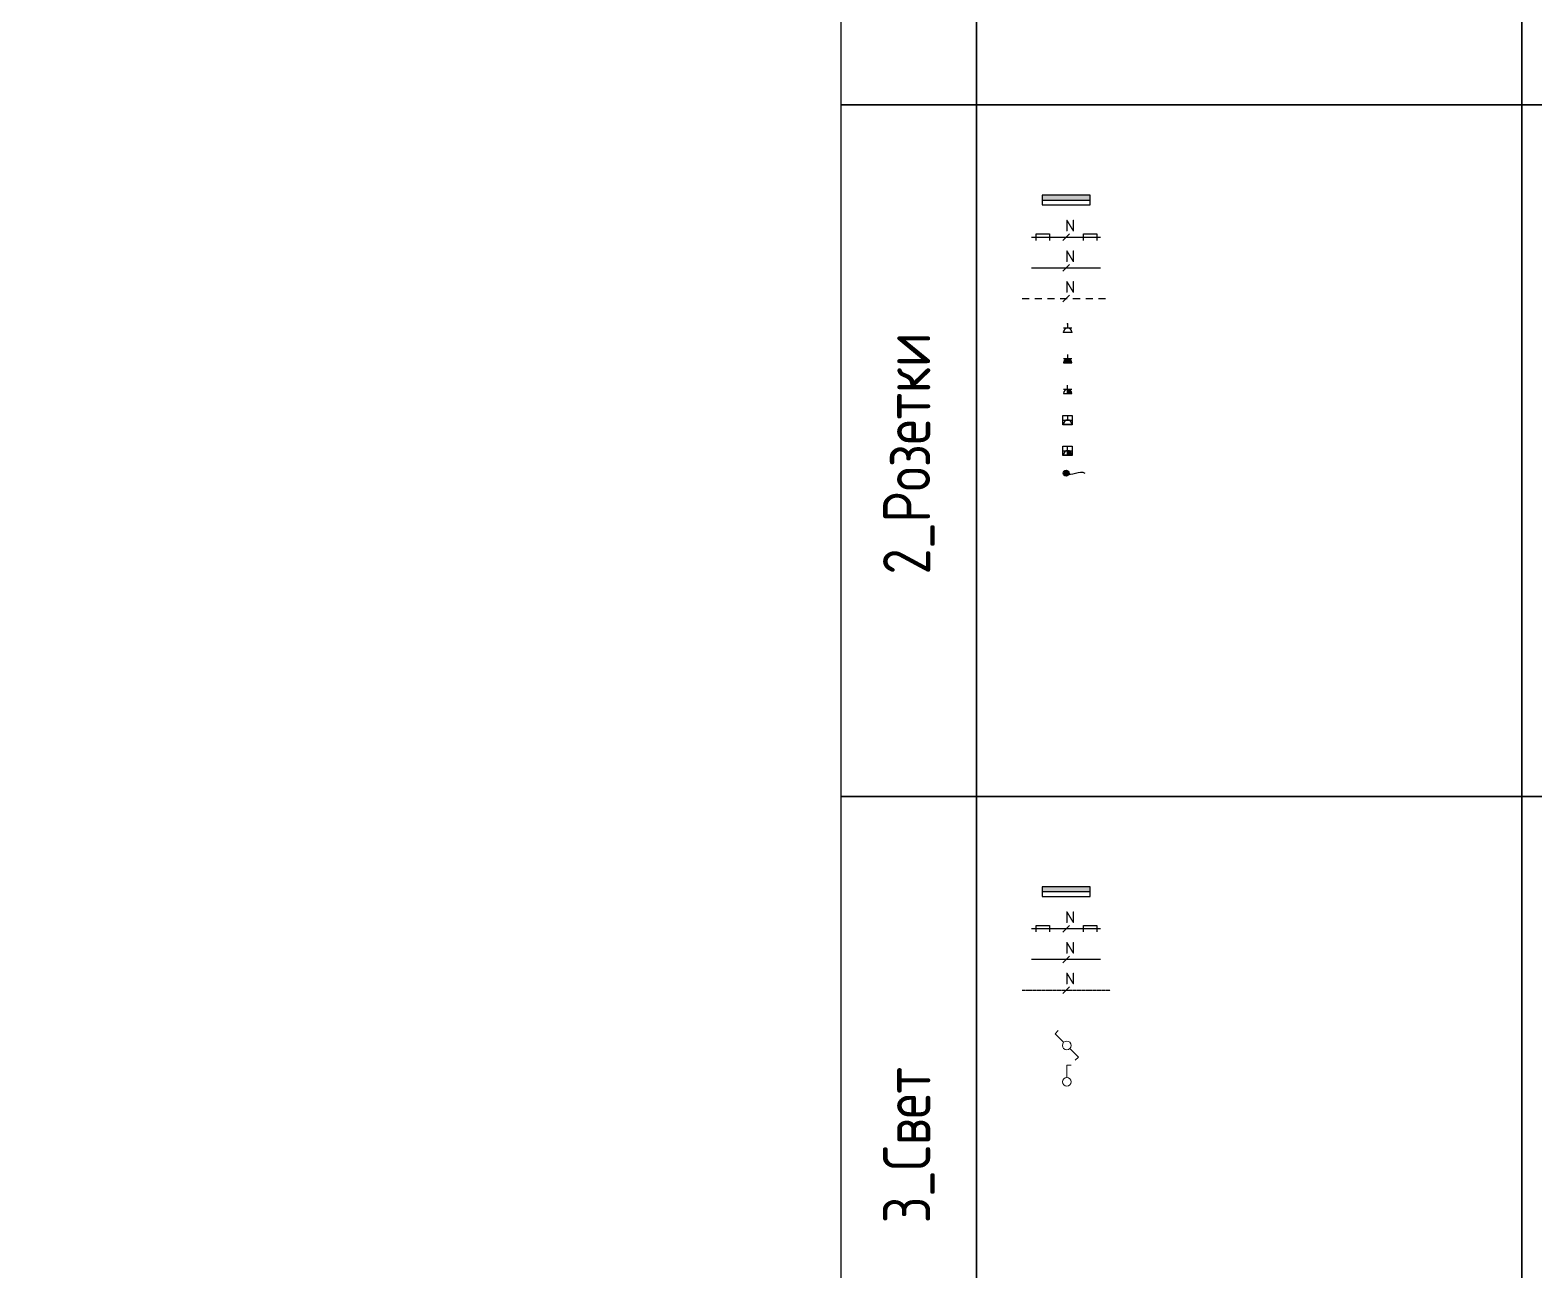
# Model space of a CAD drawing. Header units: millimetres. Extents: x -298345 to 861279, y -149517 to 72226.
# Drawn here: x -232264 to -200390, y 16302 to 42573 of the extents above; entities that cross this region are included whole.
import ezdxf
from ezdxf import colors
from ezdxf.entities.mleader import LeaderData, LeaderLine
from ezdxf.math import Vec2, Vec3

# ---------------------------------------------------------------- set-up
doc = ezdxf.new("R2010")
doc.units = ezdxf.units.MM
doc.set_wipeout_variables(frame=1)
doc.linetypes.add('JIS_02_0.7', pattern=[1.35, 0.75, -0.6])
doc.layers.get('0').update_dxf_attribs({"plot": 0})
for name, color, linetype in [('0_UNC_0 Лоток', 1, 'Continuous'), ('0_UNC_0 Щит', 1, 'Continuous'), ('0_UNC_12 ДСУП. Трассы', 104, 'Continuous'), ('0_UNC_2 Розетки. Трассы', 1, 'Continuous'), ('0_UNC_3 Свет. Выключатели 230', 1, 'Continuous'), ('0_UNC_3 Свет. Трассы', 1, 'Continuous'), ('0_UNC_9 ВК. Оборудование', 5, 'Continuous')]:
    doc.layers.add(name, color=color, linetype=linetype)
doc.layers.add('0_UNC_2 Розетки. Оборудование', color=7, linetype='Continuous', true_color=0x991b1e)
doc.layers.add('0_UNC_3 Свет. Оборудование', color=7, linetype='Continuous', true_color=0x991b1e)
doc.styles.add('Unecom', font='GOST2304A_0.ttf', dxfattribs={"height": 2.5})
doc.styles.add('СГЕНЕРИР_СТИЛЬ_1', font='')
doc.styles.get('СГЕНЕРИР_СТИЛЬ_1').set_extended_font_data('Arial Кириллический')

# ---------------------------------------------------------------- blocks, each defined once
blk = doc.blocks.new('*U58')
at = {"color": 0, "linetype": 'ByBlock', "lineweight": -2}
for points in [[(-1.74, 1.74), (1.74, 1.74)], [(-1.74, 0), (1.74, 0)]]:
    blk.add_lwpolyline(points, dxfattribs=at)
at = {"color": 0, "ltscale": 0.4}
blk.add_lwpolyline([(0, 3.47), (0, 1.74)], dxfattribs=at)
at = {"color": 0, "linetype": 'ByBlock', "lineweight": -2}
blk.add_arc((0, 0), 1.74, 0, 180, dxfattribs=at)
for p in [(-1.74, 0), (0, 3.47), (1.74, 0)]:
    blk.add_point(p, dxfattribs=at)
at = {"color": 18, "true_color": 0x000000, "style": 'Unecom'}
for tag, p in [('ГРУППА', (-11.54, 7.18)), ('НАЗНАЧЕНИЕ', (-11.54, 4.23))]:
    blk.add_attdef(tag, p, '', height=2.5, dxfattribs=at)
at = {"layer": 'Defpoints', "style": 'Unecom'}
for tag, p in [('АТРИБУТ', (-12.97, -0.68)), ('МОДЕЛЬ', (-12.97, 2.27))]:
    blk.add_attdef(tag, p, '', height=2.5, dxfattribs=at)
blk = doc.blocks.new('*U59')
at = {"ltscale": 0.4}
h = blk.add_hatch(color=0, dxfattribs=at)
h.dxf.hatch_style = 1
h.paths.add_polyline_path([(0, 1.74, 0.414214), (-1.74, 0), (0, 0)])
h = blk.add_hatch(color=0, dxfattribs=at)
h.dxf.hatch_style = 1
h.paths.add_polyline_path([(0, 1.74), (0, 0), (1.74, 0, 0.414214)])
at = {"color": 0, "linetype": 'ByBlock', "lineweight": -2}
for points in [[(-1.74, 1.74), (1.74, 1.74)], [(-1.74, 0), (1.74, 0)]]:
    blk.add_lwpolyline(points, dxfattribs=at)
at = {"color": 0, "ltscale": 0.4}
blk.add_lwpolyline([(0, 3.47), (0, 1.74)], dxfattribs=at)
at = {"color": 0, "linetype": 'ByBlock', "lineweight": -2}
blk.add_arc((0, 0), 1.74, 0, 180, dxfattribs=at)
at = {"color": 18, "true_color": 0x000000, "style": 'Unecom'}
for tag, p in [('ГРУППА', (-11.54, 7.18)), ('НАЗНАЧЕНИЕ', (-11.54, 4.23))]:
    blk.add_attdef(tag, p, '', height=2.5, dxfattribs=at)
at = {"layer": 'Defpoints', "style": 'Unecom'}
for tag, p in [('АТРИБУТ', (-12.97, -0.68)), ('МОДЕЛЬ', (-12.97, 2.27))]:
    blk.add_attdef(tag, p, '', height=2.5, dxfattribs=at)
blk = doc.blocks.new('*U61')
at = {"ltscale": 0.4}
h = blk.add_hatch(color=0, dxfattribs=at)
h.dxf.hatch_style = 1
h.paths.add_polyline_path([(0, 1.74), (0, 0), (1.74, 0, 0.414214)])
at = {"color": 0, "linetype": 'ByBlock', "lineweight": -2}
for points in [[(-1.74, 1.74), (1.74, 1.74)], [(-1.74, 0), (1.74, 0)]]:
    blk.add_lwpolyline(points, dxfattribs=at)
at = {"color": 0, "ltscale": 0.4}
blk.add_lwpolyline([(0, 0), (0, 3.47)], dxfattribs=at)
at = {"color": 0, "linetype": 'ByBlock', "lineweight": -2}
blk.add_arc((0, 0), 1.74, 0, 180, dxfattribs=at)
at = {"color": 18, "true_color": 0x000000, "style": 'Unecom'}
for tag, p in [('ГРУППА', (-11.54, 7.18)), ('НАЗНАЧЕНИЕ', (-11.54, 4.23))]:
    blk.add_attdef(tag, p, '', height=2.5, dxfattribs=at)
at = {"layer": 'Defpoints', "style": 'Unecom'}
for tag, p in [('АТРИБУТ', (-12.97, -0.68)), ('МОДЕЛЬ', (-12.97, 2.27))]:
    blk.add_attdef(tag, p, '', height=2.5, dxfattribs=at)
blk = doc.blocks.new('*U10')
h = blk.add_hatch()
h.set_pattern_fill('ANGLE', color=0)
h.set_pattern_definition([(0, (-2.5674, 3.856), (0, 6.985), [5.08, -1.905]), (90, (-2.5674, 3.856), (-6.985, 4e-16), [5.08, -1.905])])
h.paths.add_polyline_path([(1.25, -1.25, 1), (-1.25, -1.25, 1)])
at = {"linetype": 'ByBlock'}
h = blk.add_hatch(color=0, dxfattribs=at)
h.dxf.hatch_style = 1
h.paths.add_polyline_path([(0, 0, 1), (0, -2.5, 1)])
at = {"color": 0, "linetype": 'ByBlock'}
blk.add_circle((0, -1.25), 1.25, dxfattribs=at)
at = {"color": 0, "linetype": 'ByBlock', "start_tangent": (7.660218, -6.306333), "end_tangent": (10.001371, -7.711266)}
blk.add_spline([(0, -1.25), (8, -1.23)], degree=3, dxfattribs=at)
blk = doc.blocks.new('*U60')
at = {"color": 0, "ltscale": 0.4}
blk.add_lwpolyline([(1.98, -0.24), (-1.98, -0.24), (-1.98, 3.71), (1.98, 3.71)], close=True, dxfattribs=at)
at = {"color": 0, "linetype": 'ByBlock', "lineweight": -2}
for points in [[(-1.74, 1.74), (1.74, 1.74)], [(-1.74, 0), (1.74, 0)]]:
    blk.add_lwpolyline(points, dxfattribs=at)
at = {"color": 0, "ltscale": 0.4}
blk.add_lwpolyline([(0, 3.47), (0, 1.74)], dxfattribs=at)
at = {"color": 0, "linetype": 'ByBlock', "lineweight": -2}
blk.add_arc((0, 0), 1.74, 0, 180, dxfattribs=at)
at = {"color": 18, "true_color": 0x000000, "style": 'Unecom'}
for tag, p in [('ГРУППА', (-11.54, 7.18)), ('НАЗНАЧЕНИЕ', (-11.54, 4.23))]:
    blk.add_attdef(tag, p, '', height=2.5, dxfattribs=at)
at = {"layer": 'Defpoints', "style": 'Unecom'}
for tag, p in [('АТРИБУТ', (-12.97, -0.68)), ('МОДЕЛЬ', (-12.97, 2.27))]:
    blk.add_attdef(tag, p, '', height=2.5, dxfattribs=at)
blk = doc.blocks.new('*U62')
at = {"ltscale": 0.4}
h = blk.add_hatch(color=0, dxfattribs=at)
h.dxf.hatch_style = 1
h.paths.add_polyline_path([(0, 1.74), (0, 0), (1.74, 0, 0.414214)])
at = {"color": 0, "ltscale": 0.4}
blk.add_lwpolyline([(1.98, -0.24), (-1.98, -0.24), (-1.98, 3.71), (1.98, 3.71)], close=True, dxfattribs=at)
at = {"color": 0, "linetype": 'ByBlock', "lineweight": -2}
for points in [[(-1.74, 1.74), (1.74, 1.74)], [(-1.74, 0), (1.74, 0)]]:
    blk.add_lwpolyline(points, dxfattribs=at)
at = {"color": 0, "ltscale": 0.4}
blk.add_lwpolyline([(0, 0), (0, 3.47)], dxfattribs=at)
at = {"color": 0, "linetype": 'ByBlock', "lineweight": -2}
blk.add_arc((0, 0), 1.74, 0, 180, dxfattribs=at)
at = {"color": 18, "true_color": 0x000000, "style": 'Unecom'}
for tag, p in [('ГРУППА', (-11.54, 7.18)), ('НАЗНАЧЕНИЕ', (-11.54, 4.23))]:
    blk.add_attdef(tag, p, '', height=2.5, dxfattribs=at)
at = {"layer": 'Defpoints', "style": 'Unecom'}
for tag, p in [('АТРИБУТ', (-12.97, -0.68)), ('МОДЕЛЬ', (-12.97, 2.27))]:
    blk.add_attdef(tag, p, '', height=2.5, dxfattribs=at)
blk = doc.blocks.new('*U118')
at = {"color": 0, "lineweight": 13}
for points in [[(0, 1.73), (0, 4.18), (0.87, 4.18)], [(0, 0), (0, -2.44), (-0.87, -2.44)]]:
    blk.add_lwpolyline(points, dxfattribs=at)
blk.add_circle((0, 0.87), 0.867, dxfattribs=at)
blk.add_circle((0, 0.87), 0.867, dxfattribs=at)
blk.add_circle((0, 0.87), 0.867, dxfattribs=at)
blk.add_circle((0, 0.87), 0.867, dxfattribs=at)
blk.add_circle((0, 0.87), 0.867, dxfattribs=at)
at = {"color": 0, "style": 'Unecom', "flags": 9}
for tag in ['ГРУППА', 'НАИМЕНОВАНИЕ']:
    blk.add_attdef(tag, (0, 0), '', height=2.5, dxfattribs=at)
blk = doc.blocks.new('*U115')
at = {"color": 0}
blk.add_wipeout([(-0.87, 0.86), (-0.86, 0.94), (-0.85, 1.04), (-0.81, 1.19), (-0.75, 1.3), (-0.65, 1.44), (-0.5, 1.57), (-0.34, 1.66), (-0.16, 1.72), (0.01, 1.73), (0.2, 1.71), (0.39, 1.64), (0.52, 1.56), (0.64, 1.45), (0.76, 1.3), (0.81, 1.17), (0.85, 1.02), (0.86, 0.87), (0.86, 0.75), (0.83, 0.63), (0.79, 0.5), (0.71, 0.36), (0.63, 0.27), (0.52, 0.18), (0.38, 0.09), (0.2, 0.03), (0, 0), (-0.13, 0.01), (-0.3, 0.05), (-0.47, 0.14), (-0.59, 0.23), (-0.72, 0.39), (-0.8, 0.54), (-0.86, 0.72)], dxfattribs=at)
blk.add_wipeout([(-0.87, 0.87), (-0.86, 0.96), (-0.84, 1.07), (-0.81, 1.19), (-0.75, 1.3), (-0.69, 1.4), (-0.61, 1.49), (-0.5, 1.57), (-0.41, 1.63), (-0.27, 1.69), (-0.16, 1.72), (-0.04, 1.73), (0.05, 1.73), (0.2, 1.71), (0.34, 1.66), (0.44, 1.62), (0.55, 1.53), (0.64, 1.45), (0.73, 1.34), (0.79, 1.23), (0.84, 1.09), (0.86, 0.95), (0.86, 0.79), (0.83, 0.63), (0.77, 0.48), (0.71, 0.36), (0.63, 0.27), (0.52, 0.18), (0.41, 0.1), (0.28, 0.05), (0.12, 0.01), (-0.06, 0), (-0.19, 0.02), (-0.35, 0.07), (-0.47, 0.14), (-0.59, 0.23), (-0.68, 0.33), (-0.76, 0.45), (-0.83, 0.62), (-0.86, 0.76)], dxfattribs=at)
at = {"color": 0, "lineweight": 13}
blk.add_lwpolyline([(0, 1.73), (0, 4.18), (0.87, 4.18)], dxfattribs=at)
blk.add_circle((0, 0.87), 0.867, dxfattribs=at)
blk.add_circle((0, 0.87), 0.867, dxfattribs=at)
blk.add_circle((0, 0.87), 0.867, dxfattribs=at)
blk.add_circle((0, 0.87), 0.867, dxfattribs=at)
blk.add_circle((0, 0.87), 0.867, dxfattribs=at)
blk.add_circle((0, 0.87), 0.867, dxfattribs=at)
at = {"color": 0, "style": 'Unecom', "flags": 9}
for tag in ['ГРУППА', 'НАИМЕНОВАНИЕ']:
    blk.add_attdef(tag, (0, 0), '', height=2.5, dxfattribs=at)
blk = doc.blocks.new('_None')

msp = doc.modelspace()

# ---------------------------------------------------------------- hatches: boundary and pattern name
at = {"layer": '0_UNC_0 Щит'}
h = msp.add_hatch(color=1, dxfattribs=at)
h.dxf.hatch_style = 1
h.paths.add_polyline_path([(-209799, 38972), (-209799, 39073), (-210813, 39073), (-210813, 38972)])
h = msp.add_hatch(color=1, dxfattribs=at)
h.dxf.hatch_style = 1
h.paths.add_polyline_path([(-209799, 24317), (-209799, 24419), (-210813, 24419), (-210813, 24317)])

# ---------------------------------------------------------------- linework, layer by layer
at = {"ltscale": 10}
for points in [[(-212203, 40988), (-215071, 40988), (-215071, 55642), (-212203, 55642)], [(-212203, 55642), (-200647, 55642), (-200647, 40988), (-212203, 40988)], [(-200647, 55642), (-186103, 55642), (-186103, 40988), (-200647, 40988)], [(-212203, 26334), (-215071, 26334), (-215071, 40988), (-212203, 40988)], [(-212203, 40988), (-200647, 40988), (-200647, 26334), (-212203, 26334)], [(-200647, 40988), (-186103, 40988), (-186103, 26334), (-200647, 26334)], [(-212203, 11679), (-215071, 11679), (-215071, 26334), (-212203, 26334)], [(-212203, 26334), (-200647, 26334), (-200647, 11679), (-212203, 11679)], [(-200647, 26334), (-186103, 26334), (-186103, 11679), (-200647, 11679)]]:
    msp.add_lwpolyline(points, close=True, dxfattribs=at)
at = {"layer": '0_UNC_0 Лоток', "color": 1}
for points in [[(-210937, 38117), (-210937, 38257), (-210657, 38257), (-210657, 38117)], [(-210376, 38116), (-210235, 38258)], [(-209937, 38117), (-209937, 38257), (-209657, 38257), (-209657, 38117)], [(-211037, 38187), (-209574, 38187)], [(-210937, 23463), (-210937, 23603), (-210657, 23603), (-210657, 23463)], [(-210376, 23462), (-210235, 23603)], [(-209937, 23463), (-209937, 23603), (-209657, 23603), (-209657, 23463)], [(-211037, 23533), (-209574, 23533)]]:
    msp.add_lwpolyline(points, dxfattribs=at)
at = {"layer": '0_UNC_0 Щит', "color": 1}
for points in [[(-210813, 39073), (-210813, 38870), (-209799, 38870), (-209799, 39073), (-210813, 39073)], [(-210813, 38972), (-209799, 38972)], [(-210813, 24419), (-210813, 24216), (-209799, 24216), (-209799, 24419), (-210813, 24419)], [(-210813, 24317), (-209799, 24317)]]:
    msp.add_lwpolyline(points, dxfattribs=at)
at = {"layer": '0_UNC_2 Розетки. Трассы', "color": 1}
for points in [[(-211037, 37537), (-209574, 37537)], [(-210376, 37466), (-210235, 37608)], [(-210376, 36816), (-210235, 36958)]]:
    msp.add_lwpolyline(points, dxfattribs=at)
at = {"layer": '0_UNC_2 Розетки. Трассы', "color": 1, "linetype": 'JIS_02_0.7', "ltscale": 200}
msp.add_lwpolyline([(-211240, 36887), (-209372, 36887)], dxfattribs=at)
at = {"layer": '0_UNC_3 Свет. Трассы'}
for points in [[(-210376, 22812), (-210235, 22953)], [(-211037, 22883), (-209574, 22883)], [(-210376, 22162), (-210235, 22303)]]:
    msp.add_lwpolyline(points, dxfattribs=at)
at = {"layer": '0_UNC_3 Свет. Трассы', "linetype": 'JIS_02_0.7', "ltscale": 2}
msp.add_lwpolyline([(-211240, 22233), (-209372, 22233)], dxfattribs=at)

# ---------------------------------------------------------------- block references
at = {"layer": '0_UNC_2 Розетки. Оборудование', "xscale": 50, "yscale": 50, "zscale": 50}
for name, p in [('*U58', (-210274, 36174)), ('*U59', (-210274, 35524)), ('*U61', (-210274, 34874)), ('*U60', (-210274, 34224)), ('*U62', (-210274, 33574))]:
    msp.add_blockref(name, p, dxfattribs=at)
at = {"layer": '0_UNC_2 Розетки. Оборудование', "linetype": 'ByBlock', "xscale": 50, "yscale": 50, "zscale": 50}
msp.add_blockref('*U10', (-210306, 33247), dxfattribs=at)
at = {"layer": '0_UNC_3 Свет. Выключатели 230', "color": 244, "true_color": 0x991b1e, "xscale": 105.6317492348601, "yscale": 105.6317492348601, "zscale": 105.6317492348601, "rotation": 45}
msp.add_blockref('*U118', (-210228, 20995), dxfattribs=at)

# ---------------------------------------------------------------- texts
at = {"char_height": 1000, "width": 14774.65, "attachment_point": 5, "rotation": 90, "style": 'Unecom'}
for s, insert in [('{\\fGOST 2.304 type A|b0|i0|c204|p34;2_Розетки}', (-213637, 33600)), ('{\\fGOST 2.304 type A|b0|i0|c204|p34;3_Свет}', (-213637, 18946))]:
    msp.add_mtext(s, dxfattribs=dict(at, insert=insert))
at = {"layer": '0_UNC_0 Лоток', "color": 1, "char_height": 250, "width": 1354, "attachment_point": 5, "style": 'СГЕНЕРИР_СТИЛЬ_1'}
for insert in [(-209651, 38429), (-209651, 23775)]:
    msp.add_mtext('\\pxql;{\\fISOCPEUR|b0|i0|c204|p34;N}', dxfattribs=dict(at, insert=insert))
at = {"layer": '0_UNC_2 Розетки. Трассы', "char_height": 250, "width": 1354, "attachment_point": 5, "style": 'СГЕНЕРИР_СТИЛЬ_1'}
for insert in [(-209651, 37779), (-209651, 37129)]:
    msp.add_mtext('\\pxql;{\\fISOCPEUR|b0|i0|c204|p34;N}', dxfattribs=dict(at, insert=insert))
at = {"layer": '0_UNC_3 Свет. Трассы', "char_height": 250, "width": 1354, "attachment_point": 5, "style": 'СГЕНЕРИР_СТИЛЬ_1'}
for insert in [(-209651, 23125), (-209651, 22475)]:
    msp.add_mtext('\\pxql;{\\fISOCPEUR|b0|i0|c204|p34;N}', dxfattribs=dict(at, insert=insert))

# ---------------------------------------------------------------- leaders
at = {"layer": '0_UNC_12 ДСУП. Трассы', "ltscale": 2}
ml = msp.add_multileader_mtext('Standard', dxfattribs=at)
ml.set_content('Спуск кабельных линий на первый этаж', color=7, style='Unecom')
ml.set_leader_properties(color=7, linetype='ByLayer', lineweight=13)
ml.set_arrow_properties(name='NONE')
ml.build(insert=Vec2(0, 0))
ml.multileader.update_dxf_attribs({"text_left_attachment_type": 6, "text_right_attachment_type": 6, "text_bottom_attachment_type": 10, "dogleg_length": 0, "arrow_head_size": 0, "scale": 150})
ctx = ml.context
ctx.base_point, ctx.scale, ctx.char_height, ctx.arrow_head_size, ctx.landing_gap_size, ctx.plane_origin = Vec3(301607, 25242), 150, 375, 0, 3, Vec3(312853, 25666)
ctx.left_attachment, ctx.right_attachment, ctx.top_attachment, ctx.text_align_type = 6, 6, 10, 2
notes = []
notes.append((ctx, [(0, (1, 1, 0), (304773, 25242), (-1, 0), 0, [(0, [(311192, 21672)], 0, [])])]))
ctx.mtext.insert, ctx.mtext.width, ctx.mtext.alignment, ctx.mtext.flow_direction = Vec3(304770, 25692), 3570.51, 3, 5
at = {"layer": '0_UNC_3 Свет. Оборудование', "color": 7, "ltscale": 200}
ml = msp.add_multileader_mtext('Standard', dxfattribs=at)
ml.set_content('L.1.004С.1\\Ph=1075\\Pрасположение блока питания для подсветки определить по месту, управление осуществляется коммутацией цепи 230v', color=7, style='Unecom')
ml.set_leader_properties(color=7, linetype='ByLayer', lineweight=13)
ml.set_arrow_properties(name='NONE')
ml.build(insert=Vec2(0, 0))
ml.multileader.update_dxf_attribs({"text_left_attachment_type": 6, "text_right_attachment_type": 6, "text_bottom_attachment_type": 10, "dogleg_length": 0.08, "arrow_head_size": 100, "scale": 100})
ctx = ml.context
ctx.base_point, ctx.scale, ctx.char_height, ctx.arrow_head_size, ctx.landing_gap_size, ctx.plane_origin = Vec3(184428, 41712), 100, 250, 100, 0, Vec3(-96742, 6926)
ctx.left_attachment, ctx.right_attachment, ctx.top_attachment, ctx.text_align_type = 6, 6, 10, 2
notes.append((ctx, [(1, (1, 1, 0), (188717, 41712), (-1, 0), 8, [(0, [(192961, 40497)], 0, [])])]))
ctx.mtext.insert, ctx.mtext.width, ctx.mtext.alignment, ctx.mtext.flow_direction = Vec3(188709, 42033), 4870.54, 3, 5
at = {"layer": '0_UNC_9 ВК. Оборудование', "ltscale": 2}
ml = msp.add_multileader_mtext('Standard', dxfattribs=at)
ml.set_content('НВК.0.015Т.3{\\fGOST Common|b0|i0|c204|p34;\\C256;\\P}дренажные насосы приямка', color=7, style='Unecom')
ml.set_leader_properties(color=7, linetype='ByLayer', lineweight=13)
ml.set_arrow_properties(name='NONE')
ml.build(insert=Vec2(0, 0))
ml.multileader.update_dxf_attribs({"text_left_attachment_type": 6, "text_right_attachment_type": 6, "text_bottom_attachment_type": 10, "dogleg_length": 0, "arrow_head_size": 0, "scale": 100})
ctx = ml.context
ctx.base_point, ctx.scale, ctx.char_height, ctx.arrow_head_size, ctx.plane_origin = Vec3(20520, 40209), 100, 250, 0, Vec3(23005, 42465)
ctx.left_attachment, ctx.right_attachment, ctx.top_attachment, ctx.text_align_type = 6, 6, 10, 2
notes.append((ctx, [(0, (1, 1, 0), (22849, 40209), (-1, 0), 0, [(1, [(23382, 37267)], 0, [])])]))
ctx.mtext.insert, ctx.mtext.width, ctx.mtext.alignment, ctx.mtext.flow_direction = Vec3(22847, 40531), 2380.34, 3, 5
ml = msp.add_multileader_mtext('Standard', dxfattribs=at)
ml.set_content('НВК.0.015Т.2\\PСкважина с насосом', color=7, style='Unecom')
ml.set_leader_properties(color=7, linetype='ByLayer', lineweight=13)
ml.set_arrow_properties(name='NONE')
ml.build(insert=Vec2(0, 0))
ml.multileader.update_dxf_attribs({"text_left_attachment_type": 6, "text_right_attachment_type": 6, "text_bottom_attachment_type": 10, "dogleg_length": 0, "arrow_head_size": 0, "scale": 100})
ctx = ml.context
ctx.base_point, ctx.scale, ctx.char_height, ctx.arrow_head_size, ctx.plane_origin = Vec3(15083, 36705), 100, 250, 0, Vec3(18213, 38366)
ctx.left_attachment, ctx.right_attachment, ctx.top_attachment, ctx.text_align_type = 6, 6, 10, 2
notes.append((ctx, [(0, (1, 1, 0), (16609, 36705), (-1, 0), 0, [(0, [(18590, 33168)], 0, [])])]))
ctx.mtext.insert, ctx.mtext.width, ctx.mtext.alignment, ctx.mtext.flow_direction = Vec3(16607, 37005), 2380.34, 3, 5
ml = msp.add_multileader_mtext('Standard', dxfattribs=at)
ml.set_content('НВК.0.015Т.1\\Pнасосная установка полива', color=7, style='Unecom')
ml.set_leader_properties(color=7, linetype='ByLayer', lineweight=13)
ml.set_arrow_properties(name='NONE')
ml.build(insert=Vec2(0, 0))
ml.multileader.update_dxf_attribs({"text_left_attachment_type": 6, "text_right_attachment_type": 6, "text_bottom_attachment_type": 10, "dogleg_length": 0, "arrow_head_size": 0, "scale": 100})
ctx = ml.context
ctx.base_point, ctx.scale, ctx.char_height, ctx.arrow_head_size, ctx.plane_origin = Vec3(11863, 34866), 100, 250, 0, Vec3(15451, 37735)
ctx.left_attachment, ctx.right_attachment, ctx.top_attachment, ctx.text_align_type = 6, 6, 10, 2
notes.append((ctx, [(0, (1, 1, 0), (14190, 34866), (-1, 0), 0, [(0, [(15829, 32537)], 0, [])])]))
ctx.mtext.insert, ctx.mtext.width, ctx.mtext.alignment, ctx.mtext.flow_direction = Vec3(14188, 35188), 2380.34, 3, 5
ml = msp.add_multileader_mtext('Standard', dxfattribs=at)
ml.set_content('НВК.0.015Т.5{\\fGOST Common|b0|i0|c204|p34;\\C256;\\P}насосная установка бассейна', color=7, style='Unecom')
ml.set_leader_properties(color=7, linetype='ByLayer', lineweight=13)
ml.set_arrow_properties(name='NONE')
ml.build(insert=Vec2(0, 0))
ml.multileader.update_dxf_attribs({"text_left_attachment_type": 6, "text_right_attachment_type": 6, "text_bottom_attachment_type": 10, "dogleg_length": 0, "arrow_head_size": 0, "scale": 100})
ctx = ml.context
ctx.base_point, ctx.scale, ctx.char_height, ctx.arrow_head_size, ctx.plane_origin = Vec3(21108, 30326), 100, 250, 0, Vec3(28198, 34954)
ctx.left_attachment, ctx.right_attachment, ctx.top_attachment, ctx.text_align_type = 6, 6, 10, 2
notes.append((ctx, [(0, (1, 1, 0), (22614, 30326), (-1, 0), 0, [(1, [(24056, 30711)], 0, [])])]))
ctx.mtext.insert, ctx.mtext.width, ctx.mtext.alignment, ctx.mtext.flow_direction = Vec3(22612, 30626), 2380.34, 3, 5
ml = msp.add_multileader_mtext('Standard', dxfattribs=at)
ml.set_content('ВК.0.015Т.2\\PУФ-обеззараживание', color=7, style='Unecom')
ml.set_leader_properties(color=7, linetype='ByLayer', lineweight=13)
ml.set_arrow_properties(name='NONE')
ml.build(insert=Vec2(0, 0))
ml.multileader.update_dxf_attribs({"text_left_attachment_type": 6, "text_right_attachment_type": 6, "text_bottom_attachment_type": 10, "dogleg_length": 0, "arrow_head_size": 0, "scale": 100})
ctx = ml.context
ctx.base_point, ctx.scale, ctx.char_height, ctx.arrow_head_size, ctx.plane_origin = Vec3(20208, 28421), 100, 250, 0, Vec3(28390, 32398)
ctx.left_attachment, ctx.right_attachment, ctx.top_attachment, ctx.text_align_type = 6, 6, 10, 2
notes.append((ctx, [(0, (1, 1, 0), (22921, 28421), (-1, 0), 0, [(0, [(24308, 27622)], 0, [])])]))
ctx.mtext.insert, ctx.mtext.width, ctx.mtext.alignment, ctx.mtext.flow_direction = Vec3(22919, 28742), 2380.34, 3, 5
ml = msp.add_multileader_mtext('Standard', dxfattribs=at)
ml.set_content('ВК.0.015Т.3\\PУстановка обратного осмоса', color=7, style='Unecom')
ml.set_leader_properties(color=7, linetype='ByLayer', lineweight=13)
ml.set_arrow_properties(name='NONE')
ml.build(insert=Vec2(0, 0))
ml.multileader.update_dxf_attribs({"text_left_attachment_type": 6, "text_right_attachment_type": 6, "text_bottom_attachment_type": 10, "dogleg_length": 0, "arrow_head_size": 0, "scale": 100})
ctx = ml.context
ctx.base_point, ctx.scale, ctx.char_height, ctx.arrow_head_size, ctx.plane_origin = Vec3(20598, 26572), 100, 250, 0, Vec3(28390, 30550)
ctx.left_attachment, ctx.right_attachment, ctx.top_attachment, ctx.text_align_type = 6, 6, 10, 2
notes.append((ctx, [(0, (1, 1, 0), (22921, 26572), (-1, 0), 0, [(0, [(24308, 25774)], 0, [])])]))
ctx.mtext.insert, ctx.mtext.width, ctx.mtext.alignment, ctx.mtext.flow_direction = Vec3(22919, 26894), 2380.34, 3, 5
for ctx, leaders in notes:
    for number, flags, end, landing, length, lines in leaders:
        leader = LeaderData()
        leader.index, (leader.has_last_leader_line, leader.has_dogleg_vector, leader.attachment_direction) = number, flags
        leader.last_leader_point, leader.dogleg_vector, leader.dogleg_length = Vec3(end), Vec3(landing), length
        for number, points, colour, breaks in lines:
            line = LeaderLine()
            line.index, line.vertices, line.color, line.breaks = number, Vec3.list(points), colors.encode_raw_color(colour), breaks
            leader.lines.append(line)
        ctx.leaders.append(leader)

# ---------------------------------------------------------------- next in the draw order: block references
at = {"layer": '0_UNC_3 Свет. Выключатели 230', "color": 244, "true_color": 0x991b1e, "xscale": 105.6317492348601, "yscale": 105.6317492348601, "zscale": 105.6317492348601}
msp.add_blockref('*U115', (-210292, 20197), dxfattribs=at)

doc.saveas('drawing.dxf')
